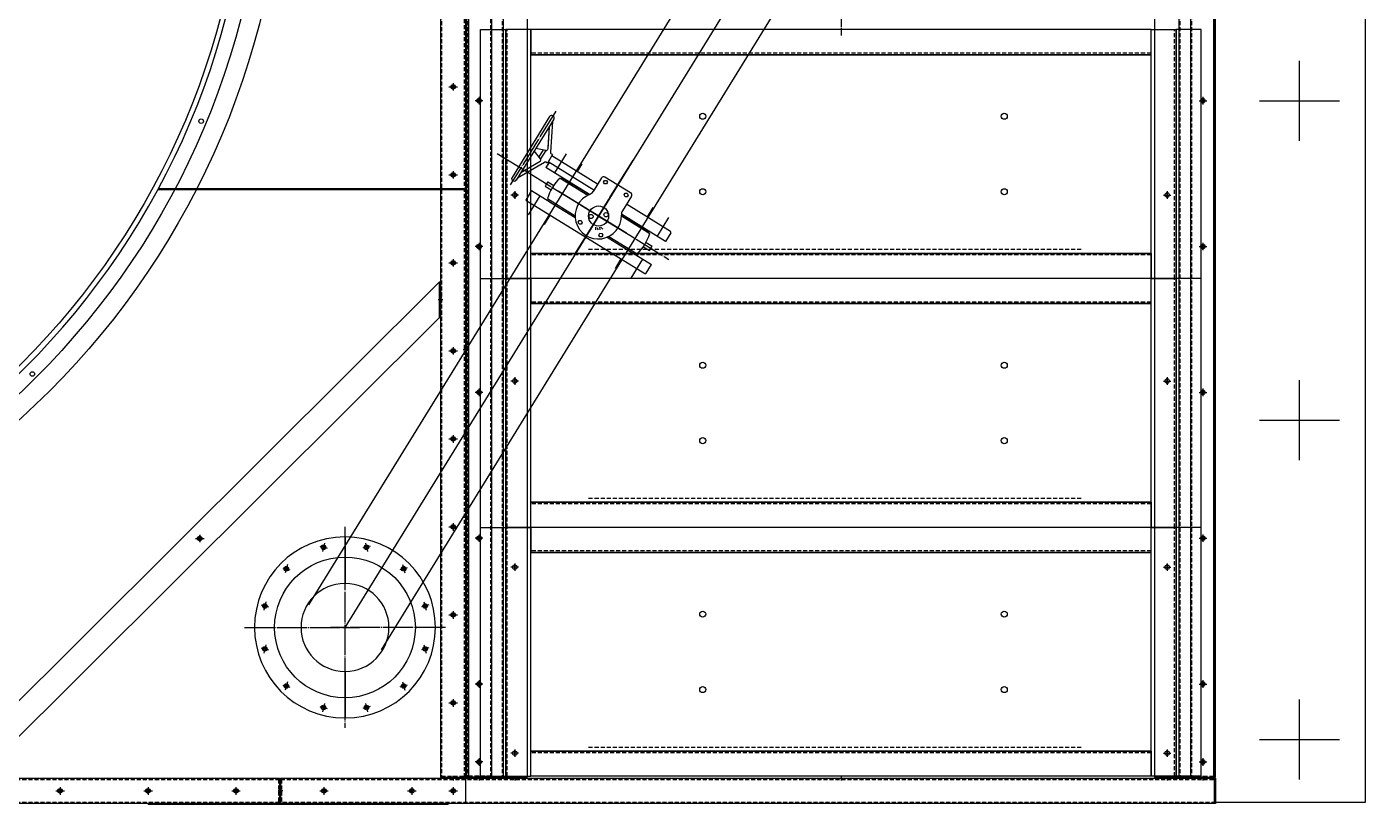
# Model space of a CAD drawing. Header units: millimetres. Extents: x 2322 to 24181, y 2355 to 17812.
# Drawn here: x 10084 to 12747, y 12080 to 13626 of the extents above; entities that cross this region are included whole.
import ezdxf

# ---------------------------------------------------------------- set-up
doc = ezdxf.new("R2010")
doc.units = ezdxf.units.MM
doc.linetypes.add('CENTER', pattern=[65, 60, -2, 1, -2])
doc.linetypes.add('HIDDEN', pattern=[3, 2, -1])
for name, color, linetype in [('CENTER', 1, 'CENTER'), ('HOLE', 7, 'Continuous'), ('숨은선', 5, 'HIDDEN')]:
    doc.layers.add(name, color=color, linetype=linetype)

msp = doc.modelspace()

# ---------------------------------------------------------------- hatches: boundary and pattern name
h = msp.add_hatch()
h.set_pattern_fill('CROSS', scale=50)
h.set_pattern_definition([(0, (-358620.96, 1854025.56), (317.5, 317.5), [158.75, -476.25]), (90, (-358541.6, 1853946.18), (-317.5, 317.5), [158.75, -476.25])])
h.paths.add_polyline_path([(12446.9, 15983.1), (12746.9, 15983.1), (12746.9, 12083.1), (12446.9, 12083.1)])

# ---------------------------------------------------------------- linework, layer by layer
for p, q in [((10906.8, 15929.1), (10906.8, 12133.1)), ((10956.8, 15929.1), (10956.8, 12133.1)), ((10958.9, 15929.1), (10958.9, 12133.1)), ((10962.7, 15929.1), (10962.7, 12133.1)), ((11008.9, 12133.1), (11008.9, 15929.1)), ((11031.7, 15929.1), (11031.7, 12133.1)), ((11079.7, 15929.1), (11079.7, 12133.1)), ((12327.9, 15929.1), (12327.9, 12133.1)), ((12375.9, 15929.1), (12375.9, 12133.1)), ((12398.9, 15929.1), (12398.9, 12133.1)), ((12444.9, 15929.1), (12444.9, 12133.1)), ((12448.9, 12133.1), (12448.9, 15929.1)), ((11632.2, 14076.9), (10644.1, 12475.9)), ((10957, 14029.1), (10957, 13303.1)), ((10789.7, 12386.6), (11776.1, 13986.4)), ((10986.7, 13125.1), (10986.7, 13620.1)), ((10986.7, 13620.1), (11036.7, 13620.1)), ((12420.7, 13620.1), (12370.7, 13620.1)), ((12420.7, 13125.1), (12420.7, 13620.1)), ((11123.8, 13447), (11049.3, 13326.2)), ((11132.4, 13441.8), (11057.8, 13320.9)), ((11123, 13426.7), (11120.2, 13382.5)), ((11123, 13426.7), (11120.4, 13385.7)), ((11129.7, 13437.5), (11125.8, 13376)), ((11106.2, 13362.8), (11093.5, 13378.8)), ((11116.6, 13379.8), (11096.6, 13383.9)), ((11111.5, 13380.8), (11102.9, 13366.9)), ((11116.7, 13379.7), (11106.2, 13362.8)), ((11130.1, 13371.5), (11119.6, 13354.5)), ((11130.1, 13371.5), (11127.3, 13373.2)), ((11219.6, 13312.7), (11128.5, 13368.9)), ((11060.4, 13325.2), (11113.7, 13356.3)), ((11067.1, 13336.1), (11105.3, 13358.3)), ((11122.9, 13356), (11116.6, 13345.8)), ((11203.3, 13292.2), (11116.6, 13345.8)), ((11119.6, 13354.5), (11116.8, 13356.2)), ((11212.2, 13300.8), (11121.2, 13357)), ((11188.2, 13353.3), (11178.7, 13338)), ((11120.4, 13317.5), (11132.4, 13310.2)), ((11144.9, 13324.8), (11200, 13290.7)), ((11150.3, 13324.9), (11203.3, 13292.2)), ((11227.3, 13325.3), (11210.7, 13298.3)), ((11231.1, 13316.6), (11233.2, 13320)), ((11233, 13313.1), (11231.1, 13316.6)), ((11233.2, 13320), (11237.2, 13319.9)), ((11285.2, 13295.4), (11234.2, 13326.9)), ((11239.1, 13316.4), (11237, 13313)), ((11237.2, 13319.9), (11239.1, 13316.4)), ((10957, 13301.1), (10344.1, 13301.1)), ((10957, 13303.1), (10345.2, 13303.1)), ((10957, 13301.1), (10957, 12081.1)), ((11088.2, 13299.8), (11076.7, 13281.1)), ((11088.2, 13299.8), (11175, 13246.3)), ((11115.2, 13309), (11127.1, 13301.7)), ((11276.9, 13215.1), (11141, 13299)), ((11237, 13313), (11233, 13313.1)), ((11272.2, 13291.2), (11274.3, 13294.6)), ((11274.1, 13287.7), (11272.2, 13291.2)), ((11274.3, 13294.6), (11278.3, 13294.5)), ((11280.2, 13291), (11278.1, 13287.6)), ((11278.3, 13294.5), (11280.2, 13291)), ((11076.7, 13281.1), (11313.2, 13135.1)), ((11119.7, 13283.9), (11174.8, 13249.9)), ((11121.9, 13279), (11175, 13246.3)), ((11286.9, 13288.5), (11269, 13259.6)), ((11278.1, 13287.6), (11274.1, 13287.7)), ((11364.7, 13218.5), (11277, 13272.6)), ((11329.4, 13266.1), (11317.9, 13247.4)), ((11113.6, 13232.4), (11125.2, 13251.2)), ((11180.9, 13236.8), (11183, 13240.2)), ((11182.8, 13233.3), (11180.9, 13236.8)), ((11183, 13240.2), (11187, 13240.1)), ((11188.9, 13236.6), (11186.8, 13233.2)), ((11187, 13240.1), (11188.9, 13236.6)), ((11221.5, 13249.3), (11276.9, 13215.1)), ((11266.8, 13249.5), (11323.4, 13214.6)), ((11354.8, 13198.7), (11266.9, 13253)), ((11266.9, 13253), (11321.1, 13219.5)), ((11186.8, 13233.2), (11182.8, 13233.3)), ((11215.1, 13227.4), (11215.2, 13222)), ((11218.9, 13226.8), (11219.8, 13221.7)), ((11222, 13211.5), (11224.1, 13214.9)), ((11223.9, 13207.9), (11222, 13211.5)), ((11223, 13226.9), (11224.3, 13221.7)), ((11224.1, 13214.9), (11228.1, 13214.7)), ((11226.3, 13227.3), (11230, 13223)), ((11230, 13211.2), (11227.9, 13207.8)), ((11228.1, 13214.7), (11230, 13211.2)), ((11365.3, 13215.7), (11354.8, 13198.7)), ((11227.9, 13207.8), (11223.9, 13207.9)), ((11238.3, 13207.1), (11326.5, 13152.8)), ((11238.3, 13207.1), (11292.7, 13173.6)), ((11241.6, 13208.6), (11298.2, 13173.8)), ((11310.7, 13188.3), (11322.6, 13181)), ((11315.9, 13196.9), (11327.9, 13189.5)), ((11254.9, 13145.2), (11266.4, 13164)), ((11316, 13135.7), (11326.5, 13152.8)), ((9915.4, 12133.2), (10905, 13118.2)), ((10904.9, 13047.5), (10905, 13118.2)), ((10905, 13118.2), (10907, 13118.2)), ((10906.9, 13047.5), (10907, 13118.2)), ((10986.7, 12630.1), (10986.7, 13125.1)), ((10986.7, 13125.1), (11036.7, 13125.1)), ((10986.7, 13125.1), (11036.7, 13125.1)), ((12420.7, 13125.1), (12370.7, 13125.1)), ((12420.7, 13125.1), (12370.7, 13125.1)), ((12420.7, 12630.1), (12420.7, 13125.1)), ((10908.8, 13097.2), (10906.8, 13097.2)), ((10906.8, 13077.2), (10908.8, 13077.2)), ((9986.1, 12133), (10904.9, 13047.5)), ((10904.9, 13047.5), (10906.9, 13047.5)), ((10986.7, 12135.1), (10986.7, 12630.1)), ((10986.7, 12630.1), (11036.7, 12630.1)), ((10986.7, 12630.1), (11036.7, 12630.1)), ((12420.7, 12630.1), (12370.7, 12630.1)), ((12420.7, 12630.1), (12370.7, 12630.1)), ((12420.7, 12135.1), (12420.7, 12630.1)), ((7410.9, 12131.1), (10586.9, 12131.1)), ((7410.9, 12131.1), (10586.9, 12131.1)), ((10586.9, 12131.1), (10586.9, 12081.1)), ((10586.9, 12131.1), (10586.9, 12081.1)), ((10586.9, 12131.1), (10586.9, 12081.1)), ((10586.9, 12131.1), (10586.9, 12081.1)), ((10586.9, 12131.1), (10586.9, 12081.1)), ((10586.9, 12131.1), (10586.9, 12081.1)), ((10586.9, 12131.1), (10586.9, 12081.1)), ((10586.9, 12131.1), (10586.9, 12081.1)), ((10588.9, 12131.1), (12448.9, 12131.1)), ((10588.9, 12131.1), (10588.9, 12081.1)), ((10588.9, 12131.1), (10588.9, 12081.1)), ((10906.8, 12133.1), (10956.8, 12133.1)), ((10906.8, 12133.1), (10956.8, 12133.1)), ((10906.8, 12133.1), (10956.8, 12133.1)), ((11008.9, 12133.1), (10958.9, 12133.1)), ((11079.7, 12133.1), (10962.7, 12133.1)), ((10986.7, 12135.1), (11036.7, 12135.1)), ((12327.9, 12133.1), (12444.9, 12133.1)), ((12420.7, 12135.1), (12370.7, 12135.1)), ((12398.9, 12133.1), (12448.9, 12133.1)), ((12448.9, 12131.1), (12448.9, 12081.1)), ((10957, 12081.1), (7041, 12081.1)), ((10586.9, 12081.1), (7410.9, 12081.1)), ((10586.9, 12081.1), (7410.9, 12081.1)), ((10323.9, 12081.1), (10923.9, 12081.1)), ((10325.4, 12079.6), (10922.4, 12079.6)), ((12448.9, 12081.1), (10588.9, 12081.1))]:
    msp.add_line(p, q)
at = {"color": 1}
for p, q in [((11703.9, 14031.1), (10716.9, 12431.2)), ((10911.5, 13082.8), (10902.5, 13082.8)), ((10909.8, 13087.2), (10903.8, 13087.2)), ((10961.3, 12983.1), (10952.3, 12983.1)), ((10961.9, 12983.1), (10955.9, 12983.1)), ((10421.8, 12608.1), (10433.8, 12608)), ((10427.8, 12602), (10427.8, 12614)), ((10931.8, 12136.1), (10931.8, 12130.1)), ((10931.9, 12135.6), (10931.9, 12126.6)), ((10983.9, 12136.1), (10983.9, 12130.1)), ((10983.9, 12135.6), (10983.9, 12126.6)), ((11054.7, 12136.1), (11054.7, 12130.1)), ((11054.9, 12135.6), (11054.9, 12126.6)), ((11703.9, 12135.6), (11703.9, 12126.6)), ((12352.9, 12136.1), (12352.9, 12130.1)), ((12352.9, 12135.6), (12352.9, 12126.6)), ((12423.9, 12136.1), (12423.9, 12130.1)), ((12423.9, 12135.6), (12423.9, 12126.6)), ((10589.9, 12106.1), (10583.9, 12106.1)), ((10593.4, 12106.1), (10584.4, 12106.1)), ((10925.9, 12106.1), (10937.9, 12106.1)), ((10931.9, 12112.1), (10931.9, 12100.1))]:
    msp.add_line(p, q, dxfattribs=at)
at = {"color": 7}
for p, q in [((10716.4, 12611.2), (10716.4, 12518.7)), ((10717.4, 12611.2), (10717.4, 12518.7)), ((10716.4, 12343.7), (10716.4, 12251.2)), ((10717.4, 12343.7), (10717.4, 12251.2))]:
    msp.add_line(p, q, dxfattribs=at)
msp.add_lwpolyline([(12446.9, 15983.1), (12746.9, 15983.1), (12746.9, 12083.1), (12446.9, 12083.1)], close=True, dxfattribs=at)
at = {"color": 5}
msp.add_circle((8998.8, 14031.1), 1598.2, dxfattribs=at)
for centre, radius in [((8998.8, 14031.1), 1560), ((8998.8, 14031.1), 1520), ((10932, 13506.1), 4.5), ((10931.8, 13506.1), 3), ((10931.8, 13506.1), 3), ((10931.8, 13506.1), 3), ((10931.8, 13506.1), 3), ((10983.7, 13478.6), 4.5), ((10983.9, 13478.6), 3), ((10983.9, 13478.6), 3), ((10983.9, 13478.6), 3), ((10983.9, 13478.6), 3), ((12423.9, 13478.6), 4.5), ((12423.9, 13478.6), 3), ((12423.9, 13478.6), 3), ((12423.9, 13478.6), 3), ((12423.9, 13478.6), 3), ((11428.7, 13447.6), 6), ((12028.7, 13447.6), 6), ((10430.8, 13438), 4.5), ((10932, 13331.1), 4.5), ((10931.8, 13331.1), 3), ((10931.8, 13331.1), 3), ((10931.8, 13331.1), 3), ((10931.8, 13331.1), 3), ((11054.7, 13291.1), 4.5), ((11054.7, 13291.1), 4.5), ((11428.7, 13297.6), 6), ((12028.7, 13297.6), 6), ((12352.9, 13291.1), 4.5), ((12352.9, 13291.1), 4.5), ((11221.5, 13249.3), 20), ((11206.6, 13248.4), 4.12), ((11236.3, 13251.8), 4.32), ((10983.7, 13188.6), 4.5), ((10983.9, 13188.6), 3), ((10983.9, 13188.6), 3), ((10983.9, 13188.6), 3), ((10983.9, 13188.6), 3), ((12423.9, 13188.6), 4.5), ((12423.9, 13188.6), 3), ((12423.9, 13188.6), 3), ((12423.9, 13188.6), 3), ((12423.9, 13188.6), 3), ((10932, 13156.1), 4.5), ((10931.8, 13156.1), 3), ((10931.8, 13156.1), 3), ((10931.8, 13156.1), 3), ((10931.8, 13156.1), 3), ((10932, 12981.1), 4.5), ((10931.8, 12981.1), 3), ((10931.8, 12981.1), 3), ((10931.8, 12981.1), 3), ((10931.8, 12981.1), 3), ((11428.7, 12952.6), 6), ((12028.7, 12952.6), 6), ((10094.9, 12935.1), 4.5), ((11054.7, 12921.1), 4.5), ((11054.7, 12921.1), 4.5), ((12352.9, 12921.1), 4.5), ((12352.9, 12921.1), 4.5), ((10983.7, 12898.6), 4.5), ((10983.9, 12898.6), 3), ((10983.9, 12898.6), 3), ((10983.9, 12898.6), 3), ((10983.9, 12898.6), 3), ((12423.9, 12898.6), 4.5), ((12423.9, 12898.6), 3), ((12423.9, 12898.6), 3), ((12423.9, 12898.6), 3), ((12423.9, 12898.6), 3), ((10932, 12806.1), 4.5), ((10931.8, 12806.1), 3), ((10931.8, 12806.1), 3), ((10931.8, 12806.1), 3), ((10931.8, 12806.1), 3), ((11428.7, 12802.6), 6), ((12028.7, 12802.6), 6), ((10932, 12631.1), 4.5), ((10931.8, 12631.1), 3), ((10931.8, 12631.1), 3), ((10931.8, 12631.1), 3), ((10931.8, 12631.1), 3), ((10427.8, 12608), 3), ((10983.7, 12608.6), 4.5), ((10983.9, 12608.6), 3), ((10983.9, 12608.6), 3), ((10983.9, 12608.6), 3), ((10983.9, 12608.6), 3), ((10983.9, 12608.6), 3), ((10983.9, 12608.6), 3), ((10983.9, 12608.6), 3), ((10983.9, 12608.6), 3), ((12423.9, 12608.6), 4.5), ((12423.9, 12608.6), 3), ((12423.9, 12608.6), 3), ((12423.9, 12608.6), 3), ((12423.9, 12608.6), 3), ((12423.9, 12608.6), 3), ((12423.9, 12608.6), 3), ((12423.9, 12608.6), 3), ((12423.9, 12608.6), 3), ((10716.9, 12431.2), 140), ((10674.2, 12590.6), 4.5), ((10674.2, 12590.6), 4.5), ((10674.2, 12590.6), 4.5), ((10674.2, 12590.6), 4.5), ((10674.2, 12590.5), 3), ((10759.6, 12590.6), 4.5), ((10759.6, 12590.6), 4.5), ((10759.6, 12590.6), 4.5), ((10759.6, 12590.6), 4.5), ((10759.6, 12590.5), 3), ((10600.2, 12547.9), 4.5), ((10600.2, 12547.9), 4.5), ((10600.2, 12547.9), 4.5), ((10600.2, 12547.9), 4.5), ((10600.2, 12547.7), 3), ((10833.6, 12547.9), 4.5), ((10833.6, 12547.9), 4.5), ((10833.6, 12547.9), 4.5), ((10833.6, 12547.9), 4.5), ((10833.6, 12547.7), 3), ((11054.7, 12551.1), 4.5), ((11054.7, 12551.1), 4.5), ((12352.9, 12551.1), 4.5), ((12352.9, 12551.1), 4.5), ((10557.5, 12473.9), 4.5), ((10557.5, 12473.9), 4.5), ((10557.5, 12473.9), 4.5), ((10557.5, 12473.9), 4.5), ((10557.5, 12473.7), 3), ((10876.3, 12473.9), 4.5), ((10876.3, 12473.9), 4.5), ((10876.3, 12473.9), 4.5), ((10876.3, 12473.9), 4.5), ((10876.3, 12473.8), 3), ((11428.7, 12457.6), 6), ((12028.7, 12457.6), 6), ((10932, 12456.1), 4.5), ((10931.8, 12456.1), 3), ((10931.8, 12456.1), 3), ((10931.8, 12456.1), 3), ((10931.8, 12456.1), 3), ((10557.5, 12388.5), 4.5), ((10557.5, 12388.5), 4.5), ((10557.5, 12388.5), 4.5), ((10557.5, 12388.5), 4.5), ((10557.5, 12388.4), 3), ((10876.3, 12388.5), 4.5), ((10876.3, 12388.5), 4.5), ((10876.3, 12388.5), 4.5), ((10876.3, 12388.5), 4.5), ((10876.3, 12388.4), 3), ((10600.2, 12314.6), 4.5), ((10600.2, 12314.6), 4.5), ((10600.2, 12314.6), 4.5), ((10600.2, 12314.6), 4.5), ((10600.2, 12314.5), 3), ((10833.6, 12314.6), 4.5), ((10833.6, 12314.6), 4.5), ((10833.6, 12314.6), 4.5), ((10833.6, 12314.6), 4.5), ((10833.6, 12314.4), 3), ((10983.7, 12318.6), 4.5), ((10983.9, 12318.6), 3), ((10983.9, 12318.6), 3), ((10983.9, 12318.6), 3), ((10983.9, 12318.6), 3), ((11428.7, 12307.6), 6), ((12028.7, 12307.6), 6), ((12423.9, 12318.6), 4.5), ((12423.9, 12318.6), 3), ((12423.9, 12318.6), 3), ((12423.9, 12318.6), 3), ((12423.9, 12318.6), 3), ((10932, 12281.1), 4.5), ((10931.8, 12281.1), 3), ((10931.8, 12281.1), 3), ((10931.8, 12281.1), 3), ((10931.8, 12281.1), 3), ((10674.2, 12271.8), 4.5), ((10674.2, 12271.8), 4.5), ((10674.2, 12271.8), 4.5), ((10674.2, 12271.8), 4.5), ((10674.2, 12271.7), 3), ((10759.6, 12271.8), 4.5), ((10759.6, 12271.8), 4.5), ((10759.6, 12271.8), 4.5), ((10759.6, 12271.8), 4.5), ((10759.6, 12271.7), 3), ((11054.7, 12181.1), 4.5), ((11054.7, 12181.1), 4.5), ((12352.9, 12181.1), 4.5), ((12352.9, 12181.1), 4.5), ((10983.7, 12163.6), 4.5), ((10983.9, 12163.6), 3), ((10983.9, 12163.6), 3), ((10983.9, 12163.6), 3), ((10983.9, 12163.6), 3), ((10983.9, 12163.6), 3), ((10983.9, 12163.6), 3), ((10983.9, 12163.6), 3), ((10983.9, 12163.6), 3), ((12423.9, 12163.6), 4.5), ((12423.9, 12163.6), 3), ((12423.9, 12163.6), 3), ((12423.9, 12163.6), 3), ((12423.9, 12163.6), 3), ((10150, 12106.1), 4.5), ((10149.9, 12106.1), 3), ((10149.9, 12106.1), 3), ((10149.9, 12106.1), 3), ((10149.9, 12106.1), 3), ((10149.9, 12106.1), 3), ((10149.9, 12106.1), 3), ((10149.9, 12106.1), 3), ((10149.9, 12106.1), 3), ((10325, 12106.1), 4.5), ((10324.9, 12106.1), 3), ((10324.9, 12106.1), 3), ((10324.9, 12106.1), 3), ((10324.9, 12106.1), 3), ((10324.9, 12106.1), 3), ((10324.9, 12106.1), 3), ((10324.9, 12106.1), 3), ((10324.9, 12106.1), 3), ((10500, 12106.1), 4.5), ((10499.9, 12106.1), 3), ((10499.9, 12106.1), 3), ((10499.9, 12106.1), 3), ((10499.9, 12106.1), 3), ((10499.9, 12106.1), 3), ((10499.9, 12106.1), 3), ((10499.9, 12106.1), 3), ((10499.9, 12106.1), 3), ((10675, 12106.1), 4.5), ((10674.9, 12106.1), 3), ((10674.9, 12106.1), 3), ((10674.9, 12106.1), 3), ((10674.9, 12106.1), 3), ((10674.9, 12106.1), 3), ((10674.9, 12106.1), 3), ((10674.9, 12106.1), 3), ((10674.9, 12106.1), 3), ((10674.9, 12106.1), 3), ((10674.9, 12106.1), 3), ((10674.9, 12106.1), 3), ((10674.9, 12106.1), 3), ((10850, 12106.1), 4.5), ((10849.9, 12106.1), 3), ((10849.9, 12106.1), 3), ((10849.9, 12106.1), 3), ((10849.9, 12106.1), 3), ((10849.9, 12106.1), 3), ((10849.9, 12106.1), 3), ((10849.9, 12106.1), 3), ((10849.9, 12106.1), 3), ((10849.9, 12106.1), 3), ((10849.9, 12106.1), 3), ((10849.9, 12106.1), 3), ((10849.9, 12106.1), 3), ((10932, 12106.1), 4.5), ((10931.9, 12106.1), 3)]:
    msp.add_circle(centre, radius)
at = {"color": 7}
msp.add_circle((10427.8, 12608), 4.5, dxfattribs=at)
for centre, radius, start, end in [((8999, 14030.1), 1530, 180.0374, 359.9626), ((11128.1, 13444.4), 5, 328.3165, 148.3165), ((11117.2, 13382.7), 3, 258.2424, 356.3895), ((11128.8, 13375.8), 3, 176.3895, 238.3165), ((11103.8, 13360.9), 3, 300.2435, 38.3906), ((11115.2, 13353.7), 3, 58.3165, 120.2435), ((11053.5, 13323.6), 5, 148.3165, 328.3165), ((11209.2, 13256.9), 107.5, 145.6507, 150.9824), ((11209.2, 13256.9), 93.5, 133.4431, 163.19), ((11150, 13321.1), 3.81, 84.9369, 142.2265), ((11231.6, 13322.6), 5, 58.3165, 148.3165), ((11220.8, 13249.7), 46, 112.0616, 1.9135), ((11197.9, 13306.2), 15, 292.0616, 328.3165), ((11282.6, 13291.1), 5, 328.3165, 58.3165), ((11125.2, 13281), 3.81, 154.4066, 211.6962), ((11281.8, 13251.7), 15, 148.3165, 181.9135), ((11233.9, 13241.6), 93.5, 313.4431, 343.19), ((11317.9, 13217.5), 3.81, 334.4066, 31.6962), ((11363.6, 13216.8), 2, 328.3165, 58.3165), ((11233.9, 13241.6), 107.5, 325.6507, 330.9824), ((11293.1, 13177.4), 3.81, 264.9369, 322.2265), ((11314.3, 13136.8), 2, 238.3165, 328.3165), ((10716.9, 12431.2), 87.5, 90.3274, 269.6726), ((10716.9, 12431.2), 87.5, 270.3274, 89.6726)]:
    msp.add_arc(centre, radius, start, end)
for start, end in [(90.1592, 269.8408), (270.1592, 89.8408)]:
    msp.add_arc((10716.9, 12431.2), 180, start, end, dxfattribs=at)
at = {"layer": 'CENTER'}
for p, q in [((11703.9, 14465.1), (11703.9, 13608.4)), ((10923.6, 13506.1), (10940.6, 13506.1)), ((10926.2, 13506.1), (10937.5, 13506.1)), ((10931.8, 13511.1), (10931.8, 13501.1)), ((10931.8, 13511.1), (10931.8, 13501.1)), ((10931.8, 13511.1), (10931.8, 13501.1)), ((10931.8, 13511.1), (10931.8, 13501.1)), ((10932, 13513.6), (10932, 13498.6)), ((10991.2, 13478.6), (10976.2, 13478.6)), ((10989.4, 13478.6), (10978, 13478.6)), ((10989.5, 13478.6), (10978.1, 13478.6)), ((10983.7, 13486.1), (10983.7, 13471.1)), ((10983.7, 13472.9), (10983.7, 13484.3)), ((10983.7, 13484.3), (10983.7, 13472.9)), ((10983.9, 13473.6), (10983.9, 13483.6)), ((10983.9, 13473.6), (10983.9, 13483.6)), ((10983.9, 13473.6), (10983.9, 13483.6)), ((10983.9, 13473.6), (10983.9, 13483.6)), ((12416.4, 13478.6), (12431.4, 13478.6)), ((12418.1, 13478.6), (12429.6, 13478.6)), ((12418.3, 13478.6), (12429.6, 13478.6)), ((12423.9, 13486.1), (12423.9, 13471.1)), ((12423.9, 13472.9), (12423.9, 13484.3)), ((12423.9, 13484.3), (12423.9, 13472.9)), ((12423.9, 13473.6), (12423.9, 13483.6)), ((12423.9, 13473.6), (12423.9, 13483.6)), ((12423.9, 13473.6), (12423.9, 13483.6)), ((12423.9, 13473.6), (12423.9, 13483.6)), ((11136.3, 13457.8), (11045.8, 13311)), ((11019.9, 13373.7), (11361.6, 13162.8)), ((11156.7, 13372.7), (11133.6, 13335.3)), ((11172.7, 13170.1), (11290, 13360.2)), ((11175.8, 13175.2), (11290, 13360.2)), ((10923.6, 13331.1), (10940.6, 13331.1)), ((10926.2, 13331.1), (10937.5, 13331.1)), ((10931.8, 13336.1), (10931.8, 13326.1)), ((10931.8, 13336.1), (10931.8, 13326.1)), ((10931.8, 13336.1), (10931.8, 13326.1)), ((10931.8, 13336.1), (10931.8, 13326.1)), ((10932, 13338.6), (10932, 13323.6)), ((11062.2, 13291.1), (11047.2, 13291.1)), ((11062.2, 13291.1), (11047.2, 13291.1)), ((11060.4, 13291.1), (11049, 13291.1)), ((11060.4, 13291.1), (11049, 13291.1)), ((11054.7, 13298.6), (11054.7, 13283.6)), ((11054.7, 13298.6), (11054.7, 13283.6)), ((11054.7, 13285.4), (11054.7, 13296.8)), ((11054.7, 13296.8), (11054.7, 13285.4)), ((11054.7, 13285.4), (11054.7, 13296.8)), ((11054.7, 13296.8), (11054.7, 13285.4)), ((11082.1, 13251.9), (11105.2, 13289.3)), ((12345.4, 13291.1), (12360.4, 13291.1)), ((12345.4, 13291.1), (12360.4, 13291.1)), ((12347.1, 13291.1), (12358.6, 13291.1)), ((12347.1, 13291.1), (12358.6, 13291.1)), ((12352.9, 13298.6), (12352.9, 13283.6)), ((12352.9, 13298.6), (12352.9, 13283.6)), ((12352.9, 13285.4), (12352.9, 13296.8)), ((12352.9, 13296.8), (12352.9, 13285.4)), ((12352.9, 13285.4), (12352.9, 13296.8)), ((12352.9, 13296.8), (12352.9, 13285.4)), ((11360.9, 13246.6), (11337.8, 13209.2)), ((10991.2, 13188.6), (10976.2, 13188.6)), ((10989.4, 13188.6), (10978, 13188.6)), ((10989.5, 13188.6), (10978.1, 13188.6)), ((10983.7, 13196.1), (10983.7, 13181.1)), ((10983.7, 13182.9), (10983.7, 13194.3)), ((10983.7, 13194.3), (10983.7, 13182.9)), ((10983.9, 13183.6), (10983.9, 13193.6)), ((10983.9, 13183.6), (10983.9, 13193.6)), ((10983.9, 13183.6), (10983.9, 13193.6)), ((10983.9, 13183.6), (10983.9, 13193.6)), ((12416.4, 13188.6), (12431.4, 13188.6)), ((12418.1, 13188.6), (12429.6, 13188.6)), ((12418.3, 13188.6), (12429.6, 13188.6)), ((12423.9, 13196.1), (12423.9, 13181.1)), ((12423.9, 13182.9), (12423.9, 13194.3)), ((12423.9, 13194.3), (12423.9, 13182.9)), ((12423.9, 13183.6), (12423.9, 13193.6)), ((12423.9, 13183.6), (12423.9, 13193.6)), ((12423.9, 13183.6), (12423.9, 13193.6)), ((12423.9, 13183.6), (12423.9, 13193.6)), ((10923.6, 13156.1), (10940.6, 13156.1)), ((10926.2, 13156.1), (10937.5, 13156.1)), ((10931.8, 13161.1), (10931.8, 13151.1)), ((10931.8, 13161.1), (10931.8, 13151.1)), ((10931.8, 13161.1), (10931.8, 13151.1)), ((10931.8, 13161.1), (10931.8, 13151.1)), ((10932, 13163.6), (10932, 13148.6)), ((11286.3, 13125.8), (11309.5, 13163.3)), ((10923.6, 12981.1), (10940.6, 12981.1)), ((10926.2, 12981.1), (10937.5, 12981.1)), ((10931.8, 12986.1), (10931.8, 12976.1)), ((10931.8, 12986.1), (10931.8, 12976.1)), ((10931.8, 12986.1), (10931.8, 12976.1)), ((10931.8, 12986.1), (10931.8, 12976.1)), ((10932, 12988.6), (10932, 12973.6)), ((11062.2, 12921.1), (11047.2, 12921.1)), ((11062.2, 12921.1), (11047.2, 12921.1)), ((11060.4, 12921.1), (11049, 12921.1)), ((11060.4, 12921.1), (11049, 12921.1)), ((11054.7, 12928.6), (11054.7, 12913.6)), ((11054.7, 12928.6), (11054.7, 12913.6)), ((11054.7, 12915.4), (11054.7, 12926.8)), ((11054.7, 12926.8), (11054.7, 12915.4)), ((11054.7, 12915.4), (11054.7, 12926.8)), ((11054.7, 12926.8), (11054.7, 12915.4)), ((12345.4, 12921.1), (12360.4, 12921.1)), ((12345.4, 12921.1), (12360.4, 12921.1)), ((12347.1, 12921.1), (12358.6, 12921.1)), ((12347.1, 12921.1), (12358.6, 12921.1)), ((12352.9, 12928.6), (12352.9, 12913.6)), ((12352.9, 12928.6), (12352.9, 12913.6)), ((12352.9, 12915.4), (12352.9, 12926.8)), ((12352.9, 12926.8), (12352.9, 12915.4)), ((12352.9, 12915.4), (12352.9, 12926.8)), ((12352.9, 12926.8), (12352.9, 12915.4)), ((10991.2, 12898.6), (10976.2, 12898.6)), ((10989.4, 12898.6), (10978, 12898.6)), ((10989.5, 12898.6), (10978.1, 12898.6)), ((10983.7, 12906.1), (10983.7, 12891.1)), ((10983.7, 12892.9), (10983.7, 12904.3)), ((10983.7, 12904.3), (10983.7, 12892.9)), ((10983.9, 12903.6), (10983.9, 12893.6)), ((10983.9, 12903.6), (10983.9, 12893.6)), ((10983.9, 12903.6), (10983.9, 12893.6)), ((10983.9, 12903.6), (10983.9, 12893.6)), ((12416.4, 12898.6), (12431.4, 12898.6)), ((12418.1, 12898.6), (12429.6, 12898.6)), ((12418.3, 12898.6), (12429.6, 12898.6)), ((12423.9, 12906.1), (12423.9, 12891.1)), ((12423.9, 12892.9), (12423.9, 12904.3)), ((12423.9, 12904.3), (12423.9, 12892.9)), ((12423.9, 12903.6), (12423.9, 12893.6)), ((12423.9, 12903.6), (12423.9, 12893.6)), ((12423.9, 12903.6), (12423.9, 12893.6)), ((12423.9, 12903.6), (12423.9, 12893.6)), ((10931.8, 12811.1), (10931.8, 12801.1)), ((10931.8, 12811.1), (10931.8, 12801.1)), ((10931.8, 12811.1), (10931.8, 12801.1)), ((10931.8, 12811.1), (10931.8, 12801.1)), ((10932, 12813.6), (10932, 12798.6)), ((10923.6, 12806.1), (10940.6, 12806.1)), ((10926.2, 12806.1), (10937.5, 12806.1)), ((10716.9, 12631.2), (10716.9, 12231.2)), ((10716.9, 12631.2), (10716.9, 12231.2)), ((10923.6, 12631.1), (10940.6, 12631.1)), ((10926.2, 12631.1), (10937.5, 12631.1)), ((10931.8, 12636.1), (10931.8, 12626.1)), ((10931.8, 12636.1), (10931.8, 12626.1)), ((10931.8, 12636.1), (10931.8, 12626.1)), ((10931.8, 12636.1), (10931.8, 12626.1)), ((10932, 12638.6), (10932, 12623.6)), ((10419.4, 12608), (10436.4, 12608)), ((10427.8, 12615.5), (10427.8, 12600.5)), ((10676.4, 12598.7), (10671.9, 12582.3)), ((10757.4, 12598.7), (10761.8, 12582.3)), ((10991.2, 12608.6), (10976.2, 12608.6)), ((10989.4, 12608.6), (10978, 12608.6)), ((10989.5, 12608.6), (10978.1, 12608.6)), ((10989.5, 12608.6), (10978.1, 12608.6)), ((10983.7, 12616.1), (10983.7, 12601.1)), ((10983.7, 12602.9), (10983.7, 12614.3)), ((10983.7, 12614.3), (10983.7, 12602.9)), ((10983.9, 12613.6), (10983.9, 12603.6)), ((10983.9, 12613.6), (10983.9, 12603.6)), ((10983.9, 12613.6), (10983.9, 12603.6)), ((10983.9, 12613.6), (10983.9, 12603.6)), ((10983.9, 12613.6), (10983.9, 12603.6)), ((10983.9, 12613.6), (10983.9, 12603.6)), ((10983.9, 12613.6), (10983.9, 12603.6)), ((10983.9, 12613.6), (10983.9, 12603.6)), ((12416.4, 12608.6), (12431.4, 12608.6)), ((12418.1, 12608.6), (12429.6, 12608.6)), ((12418.3, 12608.6), (12429.6, 12608.6)), ((12418.3, 12608.6), (12429.6, 12608.6)), ((12423.9, 12616.1), (12423.9, 12601.1)), ((12423.9, 12602.9), (12423.9, 12614.3)), ((12423.9, 12614.3), (12423.9, 12602.9)), ((12423.9, 12613.6), (12423.9, 12603.6)), ((12423.9, 12613.6), (12423.9, 12603.6)), ((12423.9, 12613.6), (12423.9, 12603.6)), ((12423.9, 12613.6), (12423.9, 12603.6)), ((12423.9, 12613.6), (12423.9, 12603.6)), ((12423.9, 12613.6), (12423.9, 12603.6)), ((12423.9, 12613.6), (12423.9, 12603.6)), ((12423.9, 12613.6), (12423.9, 12603.6)), ((10666.9, 12592.5), (10681.4, 12588.7)), ((10666.9, 12592.5), (10681.4, 12588.7)), ((10666.9, 12592.5), (10681.4, 12588.7)), ((10666.9, 12592.5), (10681.4, 12588.7)), ((10766.8, 12592.5), (10752.3, 12588.7)), ((10766.8, 12592.5), (10752.3, 12588.7)), ((10766.8, 12592.5), (10752.3, 12588.7)), ((10766.8, 12592.5), (10752.3, 12588.7)), ((10593, 12549.8), (10607.5, 12546)), ((10593, 12549.8), (10607.5, 12546)), ((10593, 12549.8), (10607.5, 12546)), ((10593, 12549.8), (10607.5, 12546)), ((10602.4, 12556), (10598, 12539.6)), ((10840.8, 12549.8), (10826.3, 12546)), ((10840.8, 12549.8), (10826.3, 12546)), ((10840.8, 12549.8), (10826.3, 12546)), ((10840.8, 12549.8), (10826.3, 12546)), ((10831.4, 12556), (10835.8, 12539.6)), ((11062.2, 12551.1), (11047.2, 12551.1)), ((11062.2, 12551.1), (11047.2, 12551.1)), ((11060.4, 12551.1), (11049, 12551.1)), ((11060.4, 12551.1), (11049, 12551.1)), ((11054.7, 12558.6), (11054.7, 12543.6)), ((11054.7, 12558.6), (11054.7, 12543.6)), ((11054.7, 12545.4), (11054.7, 12556.8)), ((11054.7, 12556.8), (11054.7, 12545.4)), ((11054.7, 12545.4), (11054.7, 12556.8)), ((11054.7, 12556.8), (11054.7, 12545.4)), ((12345.4, 12551.1), (12360.4, 12551.1)), ((12345.4, 12551.1), (12360.4, 12551.1)), ((12347.1, 12551.1), (12358.6, 12551.1)), ((12347.1, 12551.1), (12358.6, 12551.1)), ((12352.9, 12558.6), (12352.9, 12543.6)), ((12352.9, 12558.6), (12352.9, 12543.6)), ((12352.9, 12545.4), (12352.9, 12556.8)), ((12352.9, 12556.8), (12352.9, 12545.4)), ((12352.9, 12545.4), (12352.9, 12556.8)), ((12352.9, 12556.8), (12352.9, 12545.4)), ((10550.3, 12475.9), (10564.7, 12472)), ((10550.3, 12475.9), (10564.7, 12472)), ((10550.3, 12475.9), (10564.7, 12472)), ((10550.3, 12475.9), (10564.7, 12472)), ((10562.9, 12472.5), (10552, 12475.4)), ((10559.7, 12482.1), (10555.3, 12465.6)), ((10558.8, 12478.8), (10556.2, 12469.1)), ((10558.8, 12478.8), (10556.2, 12469.1)), ((10558.8, 12478.8), (10556.2, 12469.1)), ((10558.8, 12478.8), (10556.2, 12469.1)), ((10883.5, 12475.9), (10869, 12472)), ((10883.5, 12475.9), (10869, 12472)), ((10883.5, 12475.9), (10869, 12472)), ((10883.5, 12475.9), (10869, 12472)), ((10870.8, 12472.5), (10881.8, 12475.4)), ((10874.1, 12482.1), (10878.5, 12465.6)), ((10875, 12478.8), (10877.6, 12469.1)), ((10875, 12478.8), (10877.6, 12469.1)), ((10875, 12478.8), (10877.6, 12469.1)), ((10875, 12478.8), (10877.6, 12469.1)), ((10932, 12463.6), (10932, 12448.6)), ((10923.6, 12456.1), (10940.6, 12456.1)), ((10926.2, 12456.1), (10937.5, 12456.1)), ((10931.8, 12461.1), (10931.8, 12451.1)), ((10931.8, 12461.1), (10931.8, 12451.1)), ((10931.8, 12461.1), (10931.8, 12451.1)), ((10931.8, 12461.1), (10931.8, 12451.1)), ((10516.9, 12431.2), (10745.9, 12431.2)), ((10916.9, 12431.2), (10687.9, 12431.2)), ((10550.3, 12390.5), (10564.7, 12386.6)), ((10550.3, 12390.5), (10564.7, 12386.6)), ((10550.3, 12390.5), (10564.7, 12386.6)), ((10550.3, 12390.5), (10564.7, 12386.6)), ((10559.7, 12396.7), (10555.3, 12380.2)), ((10883.5, 12390.5), (10869, 12386.6)), ((10883.5, 12390.5), (10869, 12386.6)), ((10883.5, 12390.5), (10869, 12386.6)), ((10883.5, 12390.5), (10869, 12386.6)), ((10874.1, 12396.7), (10878.5, 12380.2)), ((10593, 12316.5), (10607.5, 12312.6)), ((10593, 12316.5), (10607.5, 12312.6)), ((10593, 12316.5), (10607.5, 12312.6)), ((10593, 12316.5), (10607.5, 12312.6)), ((10602.4, 12322.7), (10598, 12306.2)), ((10840.8, 12316.5), (10826.3, 12312.6)), ((10840.8, 12316.5), (10826.3, 12312.6)), ((10840.8, 12316.5), (10826.3, 12312.6)), ((10840.8, 12316.5), (10826.3, 12312.6)), ((10831.4, 12322.7), (10835.8, 12306.2)), ((10991.2, 12318.6), (10976.2, 12318.6)), ((10989.4, 12318.6), (10978, 12318.6)), ((10989.5, 12318.6), (10978.1, 12318.6)), ((10983.7, 12326.1), (10983.7, 12311.1)), ((10983.7, 12312.9), (10983.7, 12324.3)), ((10983.7, 12324.3), (10983.7, 12312.9)), ((10983.9, 12323.6), (10983.9, 12313.6)), ((10983.9, 12323.6), (10983.9, 12313.6)), ((10983.9, 12323.6), (10983.9, 12313.6)), ((10983.9, 12323.6), (10983.9, 12313.6)), ((12416.4, 12318.6), (12431.4, 12318.6)), ((12418.1, 12318.6), (12429.6, 12318.6)), ((12418.3, 12318.6), (12429.6, 12318.6)), ((12423.9, 12326.1), (12423.9, 12311.1)), ((12423.9, 12312.9), (12423.9, 12324.3)), ((12423.9, 12324.3), (12423.9, 12312.9)), ((12423.9, 12323.6), (12423.9, 12313.6)), ((12423.9, 12323.6), (12423.9, 12313.6)), ((12423.9, 12323.6), (12423.9, 12313.6)), ((12423.9, 12323.6), (12423.9, 12313.6)), ((10676.4, 12280), (10671.9, 12263.5)), ((10757.4, 12280), (10761.8, 12263.5)), ((10923.6, 12281.1), (10940.6, 12281.1)), ((10926.2, 12281.1), (10937.5, 12281.1)), ((10931.8, 12286.1), (10931.8, 12276.1)), ((10931.8, 12286.1), (10931.8, 12276.1)), ((10931.8, 12286.1), (10931.8, 12276.1)), ((10931.8, 12286.1), (10931.8, 12276.1)), ((10932, 12288.6), (10932, 12273.6)), ((10666.9, 12273.8), (10681.4, 12269.9)), ((10666.9, 12273.8), (10681.4, 12269.9)), ((10666.9, 12273.8), (10681.4, 12269.9)), ((10666.9, 12273.8), (10681.4, 12269.9)), ((10766.8, 12273.8), (10752.3, 12269.9)), ((10766.8, 12273.8), (10752.3, 12269.9)), ((10766.8, 12273.8), (10752.3, 12269.9)), ((10766.8, 12273.8), (10752.3, 12269.9)), ((10983.7, 12171.1), (10983.7, 12156.1)), ((11062.2, 12181.1), (11047.2, 12181.1)), ((11062.2, 12181.1), (11047.2, 12181.1)), ((11060.4, 12181.1), (11049, 12181.1)), ((11060.4, 12181.1), (11049, 12181.1)), ((11054.7, 12188.6), (11054.7, 12173.6)), ((11054.7, 12188.6), (11054.7, 12173.6)), ((11054.7, 12175.4), (11054.7, 12186.8)), ((11054.7, 12186.8), (11054.7, 12175.4)), ((11054.7, 12175.4), (11054.7, 12186.8)), ((11054.7, 12186.8), (11054.7, 12175.4)), ((12345.4, 12181.1), (12360.4, 12181.1)), ((12345.4, 12181.1), (12360.4, 12181.1)), ((12347.1, 12181.1), (12358.6, 12181.1)), ((12347.1, 12181.1), (12358.6, 12181.1)), ((12352.9, 12188.6), (12352.9, 12173.6)), ((12352.9, 12188.6), (12352.9, 12173.6)), ((12352.9, 12175.4), (12352.9, 12186.8)), ((12352.9, 12186.8), (12352.9, 12175.4)), ((12352.9, 12175.4), (12352.9, 12186.8)), ((12352.9, 12186.8), (12352.9, 12175.4)), ((12423.9, 12171.1), (12423.9, 12156.1)), ((10991.2, 12163.6), (10976.2, 12163.6)), ((10989.4, 12163.6), (10978, 12163.6)), ((10989.5, 12163.6), (10978.1, 12163.6)), ((10989.5, 12163.6), (10978.1, 12163.6)), ((10983.7, 12157.9), (10983.7, 12169.3)), ((10983.7, 12169.3), (10983.7, 12157.9)), ((10983.9, 12168.6), (10983.9, 12158.6)), ((10983.9, 12168.6), (10983.9, 12158.6)), ((10983.9, 12168.6), (10983.9, 12158.6)), ((10983.9, 12168.6), (10983.9, 12158.6)), ((10983.9, 12158.6), (10983.9, 12168.6)), ((10983.9, 12158.6), (10983.9, 12168.6)), ((10983.9, 12158.6), (10983.9, 12168.6)), ((10983.9, 12158.6), (10983.9, 12168.6)), ((12416.4, 12163.6), (12431.4, 12163.6)), ((12418.1, 12163.6), (12429.6, 12163.6)), ((12418.3, 12163.6), (12429.6, 12163.6)), ((12423.9, 12157.9), (12423.9, 12169.3)), ((12423.9, 12169.3), (12423.9, 12157.9)), ((12423.9, 12158.6), (12423.9, 12168.6)), ((12423.9, 12158.6), (12423.9, 12168.6)), ((12423.9, 12158.6), (12423.9, 12168.6)), ((12423.9, 12158.6), (12423.9, 12168.6)), ((10141.6, 12106.1), (10158.6, 12106.1)), ((10144.3, 12106.1), (10155.6, 12106.1)), ((10144.3, 12106.1), (10155.6, 12106.1)), ((10149.9, 12101.1), (10149.9, 12111.1)), ((10149.9, 12101.1), (10149.9, 12111.1)), ((10149.9, 12101.1), (10149.9, 12111.1)), ((10149.9, 12101.1), (10149.9, 12111.1)), ((10149.9, 12101.1), (10149.9, 12111.1)), ((10149.9, 12101.1), (10149.9, 12111.1)), ((10149.9, 12101.1), (10149.9, 12111.1)), ((10149.9, 12101.1), (10149.9, 12111.1)), ((10150, 12113.6), (10150, 12098.6)), ((10316.6, 12106.1), (10333.6, 12106.1)), ((10319.3, 12106.1), (10330.6, 12106.1)), ((10319.3, 12106.1), (10330.6, 12106.1)), ((10324.9, 12101.1), (10324.9, 12111.1)), ((10324.9, 12101.1), (10324.9, 12111.1)), ((10324.9, 12101.1), (10324.9, 12111.1)), ((10324.9, 12101.1), (10324.9, 12111.1)), ((10324.9, 12101.1), (10324.9, 12111.1)), ((10324.9, 12101.1), (10324.9, 12111.1)), ((10324.9, 12101.1), (10324.9, 12111.1)), ((10324.9, 12101.1), (10324.9, 12111.1)), ((10325, 12113.6), (10325, 12098.6)), ((10491.6, 12106.1), (10508.6, 12106.1)), ((10494.3, 12106.1), (10505.6, 12106.1)), ((10494.3, 12106.1), (10505.6, 12106.1)), ((10499.9, 12101.1), (10499.9, 12111.1)), ((10499.9, 12101.1), (10499.9, 12111.1)), ((10499.9, 12101.1), (10499.9, 12111.1)), ((10499.9, 12101.1), (10499.9, 12111.1)), ((10499.9, 12101.1), (10499.9, 12111.1)), ((10499.9, 12101.1), (10499.9, 12111.1)), ((10499.9, 12101.1), (10499.9, 12111.1)), ((10499.9, 12101.1), (10499.9, 12111.1)), ((10500, 12113.6), (10500, 12098.6)), ((10666.6, 12106.1), (10683.6, 12106.1)), ((10669.3, 12106.1), (10680.6, 12106.1)), ((10669.3, 12106.1), (10680.6, 12106.1)), ((10669.3, 12106.1), (10680.6, 12106.1)), ((10674.9, 12111.1), (10674.9, 12101.1)), ((10674.9, 12111.1), (10674.9, 12101.1)), ((10674.9, 12111.1), (10674.9, 12101.1)), ((10674.9, 12111.1), (10674.9, 12101.1)), ((10674.9, 12111.1), (10674.9, 12101.1)), ((10674.9, 12111.1), (10674.9, 12101.1)), ((10674.9, 12111.1), (10674.9, 12101.1)), ((10674.9, 12111.1), (10674.9, 12101.1)), ((10674.9, 12111.1), (10674.9, 12101.1)), ((10674.9, 12111.1), (10674.9, 12101.1)), ((10674.9, 12111.1), (10674.9, 12101.1)), ((10674.9, 12111.1), (10674.9, 12101.1)), ((10675, 12113.6), (10675, 12098.6)), ((10841.6, 12106.1), (10858.6, 12106.1)), ((10844.3, 12106.1), (10855.6, 12106.1)), ((10844.3, 12106.1), (10855.6, 12106.1)), ((10844.3, 12106.1), (10855.6, 12106.1)), ((10849.9, 12111.1), (10849.9, 12101.1)), ((10849.9, 12111.1), (10849.9, 12101.1)), ((10849.9, 12111.1), (10849.9, 12101.1)), ((10849.9, 12111.1), (10849.9, 12101.1)), ((10849.9, 12111.1), (10849.9, 12101.1)), ((10849.9, 12111.1), (10849.9, 12101.1)), ((10849.9, 12111.1), (10849.9, 12101.1)), ((10849.9, 12111.1), (10849.9, 12101.1)), ((10849.9, 12111.1), (10849.9, 12101.1)), ((10849.9, 12111.1), (10849.9, 12101.1)), ((10849.9, 12111.1), (10849.9, 12101.1)), ((10849.9, 12111.1), (10849.9, 12101.1)), ((10850, 12113.6), (10850, 12098.6)), ((10923.6, 12106.1), (10940.6, 12106.1)), ((10932, 12113.6), (10932, 12098.6))]:
    msp.add_line(p, q, dxfattribs=at)
at = {"layer": 'HOLE'}
for p, q in [((11036.7, 13125.1), (11036.7, 13620.1)), ((12370.7, 13125.1), (12370.7, 13620.1)), ((12320.7, 13570.1), (11086.7, 13570.1)), ((12320.7, 13175.1), (11086.7, 13175.1)), ((11036.7, 12630.1), (11036.7, 13125.1)), ((12370.7, 12630.1), (12370.7, 13125.1)), ((12320.7, 13075.1), (11086.7, 13075.1)), ((12320.7, 12680.1), (11086.7, 12680.1)), ((11036.7, 12135.1), (11036.7, 12630.1)), ((12370.7, 12135.1), (12370.7, 12630.1)), ((12320.7, 12580.1), (11086.7, 12580.1)), ((12320.7, 12185.1), (11086.7, 12185.1))]:
    msp.add_line(p, q, dxfattribs=at)
for points in [[(11086.7, 13125.1), (11086.7, 13620.1), (11036.7, 13620.1), (11036.7, 13125.1)], [(12320.7, 13620.1), (11086.7, 13620.1), (11086.7, 13570.1), (12320.7, 13570.1)], [(12320.7, 13125.1), (12320.7, 13620.1), (12370.7, 13620.1), (12370.7, 13125.1)], [(12320.7, 13125.1), (11086.7, 13125.1), (11086.7, 13175.1), (12320.7, 13175.1)], [(11086.7, 12630.1), (11086.7, 13125.1), (11036.7, 13125.1), (11036.7, 12630.1)], [(12320.7, 13125.1), (11086.7, 13125.1), (11086.7, 13075.1), (12320.7, 13075.1)], [(12320.7, 12630.1), (12320.7, 13125.1), (12370.7, 13125.1), (12370.7, 12630.1)], [(12320.7, 12630.1), (11086.7, 12630.1), (11086.7, 12680.1), (12320.7, 12680.1)], [(11086.7, 12135.1), (11086.7, 12630.1), (11036.7, 12630.1), (11036.7, 12135.1)], [(12320.7, 12630.1), (11086.7, 12630.1), (11086.7, 12580.1), (12320.7, 12580.1)], [(12320.7, 12135.1), (12320.7, 12630.1), (12370.7, 12630.1), (12370.7, 12135.1)], [(12320.7, 12135.1), (11086.7, 12135.1), (11086.7, 12185.1), (12320.7, 12185.1)]]:
    msp.add_lwpolyline(points, close=True, dxfattribs=at)
at = {"layer": '숨은선', "ltscale": 4}
for p, q in [((10908.8, 15929.1), (10908.8, 12133.1)), ((10954.8, 12133.1), (10954.8, 15929.1)), ((10960.9, 15929.1), (10960.9, 12133.1)), ((11006.9, 12133.1), (11006.9, 15929.1)), ((11029.7, 15929.1), (11029.7, 12133.1)), ((12377.9, 15929.1), (12377.9, 12133.1)), ((12400.9, 15929.1), (12400.9, 12133.1)), ((12446.9, 12133.1), (12446.9, 15929.1)), ((11039.9, 13125.1), (11039.9, 13620.1)), ((12367.5, 13125.1), (12367.5, 13620.1)), ((12320.7, 13573.3), (11086.7, 13573.3)), ((12181.7, 13182.6), (11197.7, 13182.6)), ((12320.7, 13171.9), (11086.7, 13171.9)), ((11039.9, 12630.1), (11039.9, 13125.1)), ((12367.5, 12630.1), (12367.5, 13125.1)), ((12320.7, 13078.3), (11086.7, 13078.3)), ((12320.7, 12676.9), (11086.7, 12676.9)), ((12181.7, 12687.6), (11197.7, 12687.6)), ((11039.9, 12135.1), (11039.9, 12630.1)), ((12367.5, 12135.1), (12367.5, 12630.1)), ((12320.7, 12583.3), (11086.7, 12583.3)), ((12320.7, 12181.9), (11086.7, 12181.9)), ((12181.7, 12192.6), (11197.7, 12192.6)), ((7410.9, 12129.1), (10586.9, 12129.1)), ((7410.9, 12129.1), (10586.9, 12129.1)), ((10584.9, 12129.1), (10584.9, 12083.1)), ((10584.9, 12129.1), (10584.9, 12083.1)), ((10584.9, 12129.1), (10584.9, 12083.1)), ((10584.9, 12129.1), (10584.9, 12083.1)), ((10588.9, 12129.1), (12448.9, 12129.1)), ((10590.9, 12129.1), (10590.9, 12083.1)), ((10908.8, 12135.1), (10954.8, 12135.1)), ((10908.8, 12135.1), (10954.8, 12135.1)), ((10908.8, 12135.1), (10954.8, 12135.1)), ((11006.9, 12135.1), (10960.9, 12135.1)), ((12400.9, 12135.1), (12446.9, 12135.1)), ((12446.9, 12129.1), (12446.9, 12083.1)), ((10586.9, 12083.1), (7410.9, 12083.1)), ((10586.9, 12083.1), (7410.9, 12083.1)), ((12448.9, 12083.1), (10588.9, 12083.1))]:
    msp.add_line(p, q, dxfattribs=at)

doc.saveas('drawing.dxf')
